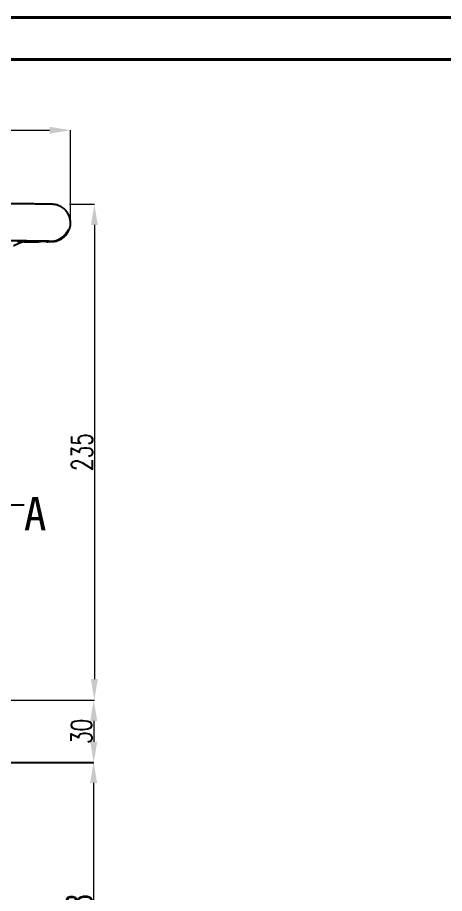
# Model space of a CAD drawing. Header units: millimetres. Extents: x 2320 to 4000, y 933 to 2121.
# Drawn here: x 2993.2 to 3197.6, y 1702.5 to 2121.5 of the extents above; entities that cross this region are included whole.
import ezdxf

# ---------------------------------------------------------------- set-up
doc = ezdxf.new("R2010")
doc.units = ezdxf.units.MM
for name, color, linetype, lineweight in [('AM_5', 3, 'Continuous', 25), ('文字', 7, 'Continuous', 13), ('标注', 3, 'Continuous', 13), ('粗实线', 7, 'Continuous', 40)]:
    doc.layers.add(name, color=color, linetype=linetype, lineweight=lineweight)
doc.layers.add('layer 1', color=7, linetype='Continuous')
doc.styles.add('SLDTEXTSTYLE1', font='txt.shx', dxfattribs={"width": 0.7, "bigfont": 'gbcbig.shx'})
doc.styles.add('STYLE1', font='txt.shx', dxfattribs={"width": 0.8, "height": 3, "bigfont": 'hzdx.shx'})
doc.dimstyles.new('SLDDIMSTYLE12$0', dxfattribs={"dimtxt": 12, "dimasz": 10, "dimexe": 0, "dimexo": 0.0625, "dimgap": 0.875, "dimtad": 1, "dimdec": 1, "dimlfac": 1.8, "dimrnd": 1e-09, "dimzin": 12, "dimdsep": 46, "dimtxsty": 'SLDTEXTSTYLE1', "dimcen": 0.09, "dimdle": 8.16, "dimclrd": 3, "dimclre": 3, "dimadec": 0, "dimazin": 3, "dimtfac": 1, "dimtdec": 1, "dimtofl": 0, "dimtmove": 0, "dimatfit": 3, "dimfxl": 0, "dimfrac": 2, "dimtolj": 1, "dimlwd": 5, "dimlwe": 5, "dimarcsym": 0})

# ---------------------------------------------------------------- blocks, each defined once
blk = doc.blocks.new('*D50')
at = {"layer": 'Defpoints', "color": 0, "transparency": 16777216}
for p in [(3018.52, 2067.56), (2715.46, 2022.32), (3018.52, 2022.32)]:
    blk.add_point(p, dxfattribs=at)
at = {"layer": '标注', "color": 3, "lineweight": 5, "transparency": 16777216}
blk.add_line((2715.46, 2022.38), (2715.46, 2067.56), dxfattribs=at)
at = {"layer": '标注', "color": 3, "linetype": 'Continuous', "lineweight": 5, "transparency": 16777216}
for p, q in [((2725.46, 2067.56), (3008.52, 2067.56)), ((3018.52, 2022.38), (3018.52, 2067.56))]:
    blk.add_line(p, q, dxfattribs=at)
at = {"layer": '标注', "color": 3, "transparency": 16777216}
for points in [[(2725.46, 2069.22), (2725.46, 2065.89), (2715.46, 2067.56)], [(3008.52, 2069.22), (3008.52, 2065.89), (3018.52, 2067.56)]]:
    blk.add_solid(points, dxfattribs=at)
at = {"layer": '标注', "color": 0, "transparency": 16777216, "insert": (2866.99, 2073.43), "char_height": 10, "attachment_point": 5, "style": 'SLDTEXTSTYLE1'}
blk.add_mtext('\\A1;300', dxfattribs=at)
blk = doc.blocks.new('*D51')
at = {"layer": 'Defpoints', "color": 0, "transparency": 16777216}
for p in [(3017.95, 2032.24), (2929.54, 1795.04), (3029.95, 1795.04)]:
    blk.add_point(p, dxfattribs=at)
at = {"layer": '标注', "color": 3, "lineweight": 5, "transparency": 16777216}
blk.add_line((3018.01, 2032.24), (3029.95, 2032.24), dxfattribs=at)
at = {"layer": '标注', "color": 3, "linetype": 'Continuous', "lineweight": 5, "transparency": 16777216}
for p, q in [((3029.95, 2022.24), (3029.95, 1805.04)), ((2929.6, 1795.04), (3029.95, 1795.04))]:
    blk.add_line(p, q, dxfattribs=at)
at = {"layer": '标注', "color": 3, "transparency": 16777216}
for points in [[(3028.29, 2022.24), (3031.62, 2022.24), (3029.95, 2032.24)], [(3028.29, 1805.04), (3031.62, 1805.04), (3029.95, 1795.04)]]:
    blk.add_solid(points, dxfattribs=at)
at = {"layer": '标注', "color": 0, "transparency": 16777216, "insert": (3024.08, 1913.64), "char_height": 10, "attachment_point": 5, "rotation": 90, "style": 'SLDTEXTSTYLE1'}
blk.add_mtext('\\A1;235', dxfattribs=at)
blk = doc.blocks.new('*D52')
at = {"layer": 'Defpoints', "color": 0, "transparency": 16777216}
for p in [(2929.04, 1795.03), (2928.51, 1765.06), (3029.65, 1765.06)]:
    blk.add_point(p, dxfattribs=at)
at = {"layer": '标注', "color": 3, "lineweight": 5, "transparency": 16777216}
blk.add_line((2929.1, 1795.03), (3029.65, 1795.03), dxfattribs=at)
at = {"layer": '标注', "color": 3, "linetype": 'Continuous', "lineweight": 5, "transparency": 16777216}
for p, q in [((3029.65, 1785.03), (3029.65, 1775.06)), ((2928.58, 1765.06), (3029.65, 1765.06))]:
    blk.add_line(p, q, dxfattribs=at)
at = {"layer": '标注', "color": 3, "transparency": 16777216}
for points in [[(3027.99, 1785.03), (3031.32, 1785.03), (3029.65, 1795.03)], [(3027.99, 1775.06), (3031.32, 1775.06), (3029.65, 1765.06)]]:
    blk.add_solid(points, dxfattribs=at)
at = {"layer": '标注', "color": 0, "transparency": 16777216, "insert": (3023.78, 1780.05), "char_height": 10, "attachment_point": 5, "rotation": 90, "style": 'SLDTEXTSTYLE1'}
blk.add_mtext('\\A1;30', dxfattribs=at)
blk = doc.blocks.new('*D65')
at = {"layer": 'AM_5', "color": 3, "lineweight": 5, "transparency": 16777216}
blk.add_line((2929.07, 1765.38), (3029.6, 1765.38), dxfattribs=at)
at = {"layer": 'AM_5', "color": 3, "linetype": 'Continuous', "lineweight": 5, "transparency": 16777216}
for p, q in [((3029.6, 1755.38), (3029.6, 1627.38)), ((2915.57, 1617.38), (3029.6, 1617.38))]:
    blk.add_line(p, q, dxfattribs=at)
at = {"layer": 'AM_5', "color": 3, "transparency": 16777216}
for points in [[(3027.93, 1755.38), (3031.26, 1755.38), (3029.6, 1765.38)], [(3027.93, 1627.38), (3031.26, 1627.38), (3029.6, 1617.38)]]:
    blk.add_solid(points, dxfattribs=at)
at = {"layer": 'Defpoints', "color": 0, "transparency": 16777216}
for p in [(2929.01, 1765.38), (2915.51, 1617.38), (3029.6, 1617.38)]:
    blk.add_point(p, dxfattribs=at)
at = {"layer": 'AM_5', "color": 0, "transparency": 16777216, "insert": (3022.72, 1691.38), "char_height": 12, "attachment_point": 5, "rotation": 90, "style": 'SLDTEXTSTYLE1'}
blk.add_mtext('\\A1;148', dxfattribs=at)

msp = doc.modelspace()

# ---------------------------------------------------------------- linework, layer by layer
at = {"color": 7, "linetype": 'Continuous', "lineweight": 25}
for p, q in [((2992.957, 2014.469), (2993.337, 2014.466)), ((2993.86, 2014.635), (2993.735, 2014.495)), ((2993.735, 2014.495), (2997.114, 2014.462)), ((2997.387, 2014.606), (2993.86, 2014.635)), ((2994.625, 2013.673), (2994.596, 2013.661)), ((2996.833, 2014.528), (2994.625, 2013.673)), ((2996.128, 2014.255), (2996.665, 2014.218)), ((2997.043, 2014.163), (2996.991, 2014.165)), ((2996.991, 2014.165), (2997.034, 2014.163)), ((2997.043, 2014.163), (3002.107, 2014.192)), ((2997.114, 2014.462), (2997.387, 2014.606)), ((2997.271, 2014.489), (2997.47, 2014.594)), ((3002.089, 2014.193), (3002.146, 2014.196)), ((3002.146, 2014.196), (3002.107, 2014.192)), ((3002.705, 2014.195), (3002.107, 2014.192)), ((3002.118, 2014.2), (3002.886, 2014.205)), ((3002.886, 2014.205), (3003.026, 2014.264)), ((3006.856, 2014.351), (3007.384, 2014.292)), ((3007.739, 2014.251), (3007.73, 2014.252)), ((3007.739, 2014.251), (3009.293, 2014.291)), ((3009.867, 2014.302), (3008.324, 2014.259)), ((3009.257, 2014.291), (3008.835, 2014.315)), ((3009.257, 2014.291), (3009.286, 2014.298)), ((3009.272, 2014.291), (3009.292, 2014.291)), ((3009.286, 2014.298), (3009.293, 2014.291)), ((3009.867, 2014.302), (3009.293, 2014.291)), ((3009.883, 2014.308), (3010.041, 2014.312)), ((3010.041, 2014.312), (3010.015, 2014.366))]:
    msp.add_line(p, q, dxfattribs=at)
for centre, radius, start, end in [((3014.346, 2021.335), 3.562, 318.40996, 339.08522), ((3017.741, 2019.248), 0.818, 73.44819, 94.71903)]:
    msp.add_arc(centre, radius, start, end, dxfattribs=at)
for points, knots in [([(3017.952, 2020.014), (3018.106, 2020.457), (3018.434, 2021.4), (3018.605, 2022.964), (3018.508, 2024.589), (3018.116, 2026.137), (3017.507, 2027.503), (3016.734, 2028.678), (3015.848, 2029.659), (3014.9, 2030.445), (3013.946, 2031.043), (3013.049, 2031.465), (3012.27, 2031.738), (3011.642, 2031.902), (3011.159, 2031.997), (3010.784, 2032.053), (3010.473, 2032.088), (3010.188, 2032.112), (3009.874, 2032.132), (3009.41, 2032.153), (3008.693, 2032.175), (3007.56, 2032.2), (3006.139, 2032.224), (3004.391, 2032.248), (3002.36, 2032.273), (3000.04, 2032.297), (2997.431, 2032.322), (2994.537, 2032.346), (2991.364, 2032.371), (2987.917, 2032.396), (2984.204, 2032.42), (2980.233, 2032.445), (2976.012, 2032.469), (2971.55, 2032.494), (2966.857, 2032.518), (2961.944, 2032.541), (2956.822, 2032.565), (2951.5, 2032.588), (2945.992, 2032.61), (2940.311, 2032.632), (2934.46, 2032.653), (2929.672, 2032.67), (2926.792, 2032.68), (2925.961, 2032.682)], [0, 0, 0, 0, 0.0079196, 0.0168724, 0.0264298, 0.0353607, 0.0437515, 0.0516648, 0.0591206, 0.0661069, 0.072571, 0.0783858, 0.083384, 0.087719, 0.0919955, 0.096824, 0.1029102, 0.111382, 0.1241644, 0.1458179, 0.1859723, 0.2234477, 0.263159, 0.3018342, 0.3401259, 0.3782445, 0.4162719, 0.4542465, 0.4921881, 0.5301082, 0.5680135, 0.6059082, 0.6437954, 0.6816768, 0.7195538, 0.7574275, 0.7952986, 0.8331675, 0.8710346, 0.9089005, 0.9467651, 0.9846289, 1, 1, 1, 1]), ([(3009.558, 2014.391), (3009.896, 2014.429), (3011.044, 2014.558), (3012.946, 2015.221), (3014.917, 2016.535), (3016.267, 2017.979), (3016.964, 2018.995), (3017.378, 2019.666), (3017.59, 2020.016), (3017.652, 2020.051), (3017.674, 2020.063)], [0, 0, 0, 0, 0.0787785, 0.2675309, 0.4579374, 0.6295892, 0.7625011, 0.8280057, 0.9415138, 1, 1, 1, 1]), ([(3016.453, 2018.251), (3016.527, 2018.291), (3016.811, 2018.444), (3017.303, 2018.899), (3017.749, 2019.46), (3017.888, 2019.882), (3017.933, 2020.018)], [0, 0, 0, 0, 0.119173, 0.45295508, 0.82457465, 1, 1, 1, 1]), ([(3009.748, 2014.436), (3010.136, 2014.478), (3011.048, 2014.578), (3012.368, 2015.017), (3013.214, 2015.49), (3013.607, 2015.711)], [0, 0, 0, 0, 0.2830568, 0.666266, 1, 1, 1, 1]), ([(3010.216, 2014.358), (3010.58, 2014.391), (3011.473, 2014.472), (3012.814, 2014.936), (3013.817, 2015.387), (3014.247, 2015.705), (3014.273, 2015.725)], [0, 0, 0, 0, 0.2496995, 0.6144499, 0.9763661, 1, 1, 1, 1]), ([(3013.607, 2015.711), (3013.665, 2015.74), (3014.156, 2015.991), (3014.924, 2016.619), (3015.835, 2017.485), (3016.458, 2018.242), (3016.829, 2018.754), (3016.999, 2018.994), (3016.995, 2018.989), (3016.994, 2018.987)], [0, 0, 0, 0, 0.0304493, 0.2622235, 0.4820828, 0.6829034, 0.8360242, 0.9511726, 1, 1, 1, 1]), ([(3014.273, 2015.725), (3014.643, 2015.979), (3015.404, 2016.503), (3016.297, 2017.418), (3016.97, 2018.278), (3017.391, 2018.953), (3017.519, 2019.186), (3017.566, 2019.272)], [0, 0, 0, 0, 0.2259785, 0.4648151, 0.6795385, 0.8828111, 1, 1, 1, 1]), ([(2993.242, 2014.599), (2993.128, 2014.6), (2990.791, 2014.619), (2988.124, 2014.638), (2985.587, 2014.656)], [0, 0, 0, 0, 0.0488647, 1, 1, 1, 1]), ([(2994.596, 2013.661), (2993.581, 2013.248), (2992.401, 2012.769), (2991.376, 2012.289), (2991.233, 2012.221)], [0, 0, 0, 0, 0.8603256, 1, 1, 1, 1]), ([(2993.86, 2014.635), (2993.811, 2014.634), (2993.714, 2014.633), (2993.489, 2014.618), (2993.321, 2014.605), (2993.242, 2014.599)], [0, 0, 0, 0, 0.3443109, 0.6909789, 1, 1, 1, 1]), ([(2993.242, 2014.599), (2993.318, 2014.574), (2993.508, 2014.512), (2993.65, 2014.502), (2993.735, 2014.495)], [0, 0, 0, 0, 0.3972147, 1, 1, 1, 1]), ([(2996.215, 2014.289), (2996.337, 2014.253), (2996.61, 2014.172), (2996.883, 2014.166), (2997.034, 2014.163)], [0, 0, 0, 0, 0.44677288, 1, 1, 1, 1]), ([(3002.089, 2014.193), (3001.235, 2014.187), (2999.7, 2014.177), (2997.853, 2014.167), (2997.034, 2014.163)], [0, 0, 0, 0, 0.5569482, 1, 1, 1, 1]), ([(2997.114, 2014.462), (2997.173, 2014.462), (2997.239, 2014.461), (2997.267, 2014.49), (2997.269, 2014.493)], [0, 0, 0, 0, 0.9106729, 1, 1, 1, 1]), ([(3008.852, 2014.365), (3008.705, 2014.369), (3008.177, 2014.385), (3006.788, 2014.414), (3004.288, 2014.451), (3001.186, 2014.488), (2998.545, 2014.513), (2997.301, 2014.524)], [0, 0, 0, 0, 0.0889167, 0.3205627, 0.5522086, 0.7890244, 1, 1, 1, 1]), ([(2997.462, 2014.591), (2997.464, 2014.592), (2997.486, 2014.598), (2997.455, 2014.604), (2997.406, 2014.605), (2997.387, 2014.606)], [0, 0, 0, 0, 0.04543727, 0.63676414, 1, 1, 1, 1]), ([(2997.387, 2014.551), (2998.626, 2014.539), (3001.158, 2014.514), (3004.429, 2014.475), (3007.207, 2014.434), (3008.723, 2014.401), (3009.276, 2014.384), (3009.395, 2014.38)], [0, 0, 0, 0, 0.2027255, 0.4142923, 0.670881, 0.9292511, 1, 1, 1, 1]), ([(3009.558, 2014.391), (3009.228, 2014.401), (3008.518, 2014.422), (3006.731, 2014.455), (3004.265, 2014.49), (3001.218, 2014.526), (2998.672, 2014.551), (2997.411, 2014.563)], [0, 0, 0, 0, 0.1786266, 0.3830779, 0.5875292, 0.7957006, 1, 1, 1, 1]), ([(3002.705, 2014.195), (3001.915, 2014.189), (3000.381, 2014.178), (2998.531, 2014.167), (2997.633, 2014.162)], [0, 0, 0, 0, 0.5146969, 1, 1, 1, 1]), ([(3002.089, 2014.193), (3001.918, 2014.199), (3001.387, 2014.219), (3000.896, 2014.382), (3000.563, 2014.493)], [0, 0, 0, 0, 0.3214441, 1, 1, 1, 1]), ([(3003.069, 2014.246), (3003.433, 2014.266), (3003.926, 2014.294), (3004.398, 2014.446), (3004.521, 2014.485)], [0, 0, 0, 0, 0.7396395, 1, 1, 1, 1]), ([(3006.861, 2014.344), (3006.939, 2014.323), (3007.217, 2014.249), (3007.503, 2014.251), (3007.709, 2014.252)], [0, 0, 0, 0, 0.2816427, 1, 1, 1, 1]), ([(3009.257, 2014.291), (3009.01, 2014.282), (3008.642, 2014.269), (3007.939, 2014.256), (3007.709, 2014.252)], [0, 0, 0, 0, 0.6727115, 1, 1, 1, 1]), ([(3009.395, 2014.38), (3009.43, 2014.388), (3009.468, 2014.397), (3009.553, 2014.434), (3009.56, 2014.437)], [0, 0, 0, 0, 0.9147937, 1, 1, 1, 1]), ([(3010.015, 2014.366), (3009.951, 2014.336), (3009.883, 2014.303), (3009.868, 2014.302), (3009.867, 2014.302)], [0, 0, 0, 0, 0.92378717, 1, 1, 1, 1])]:
    msp.add_open_spline(points, degree=3, knots=knots, dxfattribs=at)
at = {"layer": 'layer 1'}
msp.add_line((2982.799, 1888.448), (2996.394, 1888.448), dxfattribs=at)
at = {"layer": '粗实线'}
for p, q in [((3999.709, 2121.466), (2319.709, 2121.466)), ((3979.709, 2101.466), (2419.709, 2101.466))]:
    msp.add_line(p, q, dxfattribs=at)

# ---------------------------------------------------------------- texts
at = {"layer": '文字', "insert": (3001.624, 1884.139), "char_height": 16, "width": 240, "attachment_point": 5, "style": 'STYLE1'}
msp.add_mtext('\\pt176;{\\fSimSun|b0|i0|c134|p2;\\W1;A}', dxfattribs=at)

# ---------------------------------------------------------------- dimensions: what is measured, and where the dimension line sits
at = {"layer": 'AM_5'}
dim = msp.add_linear_dim(base=(3029.598, 1617.376), p1=(2929.01, 1765.376), p2=(2915.51, 1617.376), angle=90, dimstyle='SLDDIMSTYLE12$0', override={"dimlfac": 1, "dimpost": ''}, dxfattribs=at)
dim.commit()
dim.dimension.update_dxf_attribs({"geometry": '*D65', "text_midpoint": (3022.723, 1691.376)})
at = {"layer": '标注'}
dim = msp.add_linear_dim(base=(3018.521, 2067.556), p1=(2715.457, 2022.322), p2=(3018.521, 2022.322), text='300', dimstyle='SLDDIMSTYLE12$0', override={"dimtxt": 10, "dimtdec": 3, "dimtzin": 0}, dxfattribs=at)
dim.commit()
dim.dimension.update_dxf_attribs({"geometry": '*D50', "text_midpoint": (2866.989, 2073.431)})
for base, p1, p2, text, picture, middle in [((3029.952, 1795.04), (3017.952, 2032.244), (2929.54, 1795.04), '235', '*D51', (3024.077, 1913.642)), ((3029.653, 1765.064), (2929.036, 1795.031), (2928.514, 1765.064), '30', '*D52', (3023.778, 1780.048))]:
    dim = msp.add_linear_dim(base=base, p1=p1, p2=p2, angle=90, text=text, dimstyle='SLDDIMSTYLE12$0', override={"dimtxt": 10, "dimtdec": 3, "dimtzin": 0}, dxfattribs=at)
    dim.commit()
    dim.dimension.update_dxf_attribs({"geometry": picture, "text_midpoint": middle})

doc.saveas('drawing.dxf')
